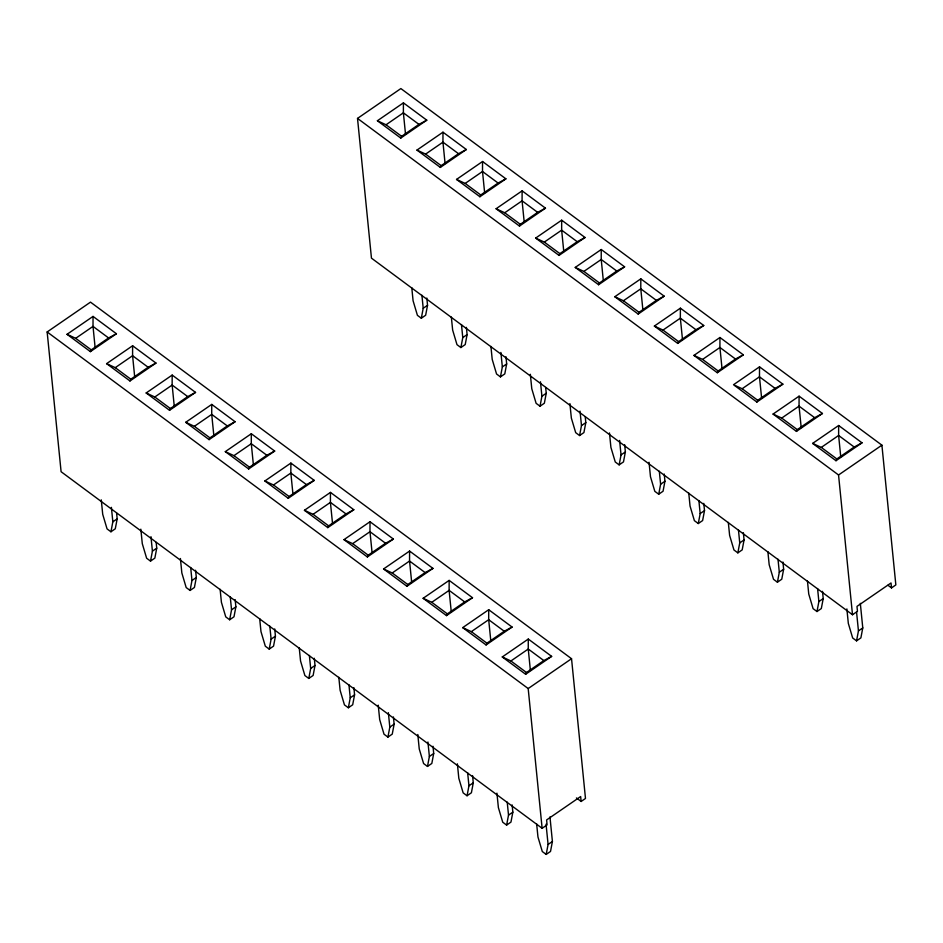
<?xml version="1.0" encoding="UTF-8"?>
<svg xmlns="http://www.w3.org/2000/svg" width="943" height="943" viewBox="0 0 943 943"><rect width="100%" height="100%" fill="white"/><g stroke="black" fill="none" stroke-linecap="round" stroke-linejoin="round"><path stroke-width="1.41" d="M93.039 316.412L116.413 333.739L90.398 351.633L67.036 334.305L93.039 316.412L93.015 326.396L95.149 347.837M132.609 345.751L155.972 363.067L129.969 380.96L106.606 363.644L132.609 345.751L132.586 355.723L134.719 377.165M172.18 375.078L195.543 392.394L169.54 410.299L146.165 392.972L172.18 375.078L172.145 385.05L174.29 406.504M211.751 404.406L235.113 421.733L209.098 439.627L185.736 422.299L211.751 404.406L211.715 414.39L213.861 435.831M251.309 433.733L274.684 451.06L248.669 468.954L225.306 451.638L251.309 433.733L251.286 443.717L253.419 465.158M290.88 463.072L314.243 480.388L288.24 498.293L264.877 480.965L290.88 463.072L290.845 473.044L292.99 494.497M330.451 492.399L353.814 509.727L327.81 527.62L304.436 510.293L330.451 492.399L330.415 502.383L332.561 523.825M370.01 521.727L393.384 539.054L367.369 556.948L344.006 539.632L370.01 521.727L369.986 531.711L372.12 553.152M403.415 102.858L426.778 120.174L400.763 138.067L377.4 120.751L403.415 102.858L403.38 112.83L405.525 134.283M409.58 551.066L432.943 568.381L406.94 586.275L383.577 568.959L409.58 551.066L409.557 561.038L411.69 582.491M442.974 132.185L466.349 149.513L440.334 167.406L416.971 150.078L442.974 132.185L442.951 142.169L445.084 163.611M449.151 580.393L472.514 597.721L446.51 615.614L423.136 598.286L449.151 580.393L449.116 590.377L451.261 611.818M482.545 161.512L505.908 178.84L479.904 196.733L456.542 179.418L482.545 161.512L482.51 171.496L484.655 192.938M488.71 609.72L512.084 627.048L486.069 644.941L462.707 627.625L488.71 609.72L488.686 619.704L490.831 641.146M522.116 190.851L545.478 208.167L519.475 226.061L496.101 208.745L522.116 190.851L522.08 200.824L524.225 222.277M528.28 639.059L551.655 656.375L525.64 674.269L502.277 656.953L528.28 639.059L528.257 649.032L530.39 670.485M561.674 220.179L585.049 237.506L559.034 255.4L535.671 238.072L561.674 220.179L561.651 230.163L563.784 251.604M601.245 249.506L624.608 266.834L598.605 284.727L575.242 267.411L601.245 249.506L601.221 259.49L603.355 280.931M640.816 278.845L664.178 296.161L638.175 314.054L614.801 296.739L640.816 278.845L640.78 288.817L642.926 310.271M680.386 308.172L703.749 325.488L677.734 343.393L654.371 326.066L680.386 308.172L680.351 318.156L682.496 339.598M719.945 337.5L743.32 354.827L717.305 372.721L693.942 355.405L719.945 337.5L719.922 347.484L722.055 368.925M759.516 366.839L782.879 384.155L756.875 402.048L733.513 384.732L759.516 366.839L759.48 376.811L761.626 398.264M799.086 396.166L822.449 413.482L796.446 431.387L773.071 414.06L799.086 396.166L799.051 406.15L801.196 427.592M838.645 425.493L862.02 442.821L836.005 460.714L812.642 443.399L838.645 425.493L838.622 435.477L840.755 456.919M101.266 499.849L102.716 514.312L107.054 528.893L110.944 531.781L112.842 521.821L111.392 507.358M116.602 513.051L117.18 518.839L115.282 528.799L110.944 531.781M140.837 529.176L142.287 543.651L146.625 558.232L150.515 561.109L152.412 551.148L150.963 536.685M156.161 542.378L156.738 548.166L154.852 558.126L150.515 561.109M180.408 558.515L181.846 572.979L186.184 587.56L190.085 590.448L191.971 580.487L190.675 567.462M195.59 570.267L196.309 577.505L194.423 587.465L190.085 590.448M220.12 589.292L221.416 602.306L225.754 616.887L229.656 619.775L231.542 609.815L230.245 596.789M235.149 599.595L235.88 606.832L233.982 616.793L229.656 619.775M259.679 618.62L260.987 631.633L265.325 646.214L269.215 649.102L271.113 639.142L269.804 626.128M274.719 628.934L275.439 636.16L273.553 646.12L269.215 649.102M299.249 647.947L300.546 660.972L304.895 675.553L308.785 678.441L310.671 668.481L309.375 655.456M314.29 658.261L315.009 665.499L313.123 675.459L308.785 678.441M411.785 287.733L413.081 300.758L417.419 315.339L421.321 318.227L423.207 308.267L421.91 295.242M338.82 677.286L340.117 690.3L344.454 704.881L348.356 707.769L350.242 697.808L348.945 684.783M426.814 298.047L427.544 305.284L425.647 315.245L421.321 318.227M353.861 687.588L354.58 694.826L352.682 704.786L348.356 707.769M451.343 317.072L452.652 330.085L456.99 344.666L460.879 347.554L462.777 337.594L461.469 324.569M378.237 705.164L379.687 719.627L384.025 734.208L387.915 737.096L389.813 727.136L388.363 712.672M466.384 327.374L467.103 334.612L465.217 344.572L460.879 347.554M393.42 716.928L394.139 724.153L392.253 734.114L387.915 737.096M490.914 346.399L492.211 359.413L496.56 373.994L500.45 376.882L502.336 366.921L500.898 352.458M417.808 734.503L419.246 748.966L423.596 763.547L427.485 766.435L429.371 756.475L427.933 742M505.955 356.713L506.674 363.939L504.788 373.899L500.45 376.882M432.99 746.255L433.709 753.492L431.823 763.453L427.485 766.435M530.343 374.288L531.781 388.752L536.119 403.333L540.021 406.221L541.907 396.26L540.469 381.785M457.379 763.83L458.817 778.293L463.154 792.874L467.056 795.762L468.942 785.802L467.645 772.777M545.667 387.49L546.245 393.266L544.347 403.239L540.021 406.221M472.561 775.582L473.28 782.82L471.394 792.78L467.056 795.762M569.902 403.616L571.352 418.079L575.69 432.66L579.58 435.548L581.477 425.588L580.028 411.124M496.937 793.157L498.387 807.621L502.725 822.202L506.615 825.09L508.513 815.129L507.216 802.116M585.238 416.818L585.815 422.605L583.917 432.566L579.58 435.548M512.12 804.921L512.851 812.147L510.953 822.107L506.615 825.09M609.473 432.943L610.911 447.406L615.26 461.987L619.15 464.875L621.036 454.915L619.598 440.452M536.65 823.934L537.958 836.96L542.296 851.541L546.186 854.429L548.083 844.468L546.056 824.206M624.655 444.695L625.374 451.933L623.488 461.893L619.15 464.875M549.958 816.886L552.409 841.474L550.523 851.446L546.186 854.429M649.043 462.27L650.481 476.745L654.819 491.327L658.721 494.215L660.607 484.242L659.31 471.229M664.226 474.034L664.945 481.26L663.059 491.232L658.721 494.215M688.755 493.059L690.052 506.073L694.39 520.654L698.291 523.542L700.178 513.581L698.881 500.556M703.784 503.362L704.515 510.599L702.618 520.56L698.291 523.542M728.314 522.387L729.623 535.4L733.96 549.981L737.85 552.869L739.748 542.909L738.44 529.895M743.355 532.689L744.074 539.926L742.188 549.887L737.85 552.869M767.885 551.714L769.182 564.739L773.531 579.32L777.421 582.208L779.307 572.236L778.01 559.223M782.926 562.028L783.645 569.254L781.759 579.226L777.421 582.208M807.456 581.041L808.752 594.066L813.09 608.648L816.992 611.535L818.878 601.575L817.581 588.55M822.496 591.355L823.215 598.593L821.318 608.553L816.992 611.535M846.873 608.93L848.323 623.394L852.661 637.975L856.55 640.863L858.448 630.902L856.562 612.101M860.322 603.331L862.774 627.92L860.888 637.881L856.55 640.863M90.398 351.633L91.247 349.877L108.586 337.948L116.413 333.739M129.969 380.96L130.818 379.204L148.157 367.275L155.972 363.067M169.54 410.299L170.388 408.531L187.728 396.602L195.543 392.394M209.098 439.627L209.959 437.87L227.298 425.93L235.113 421.733M400.763 138.067L401.624 136.311L418.963 124.382L426.778 120.174M248.669 468.954L249.518 467.198L266.857 455.269L274.684 451.06M440.334 167.406L441.183 165.65L458.522 153.709L466.349 149.513M288.24 498.293L289.088 496.525L306.428 484.596L314.243 480.388M479.904 196.733L480.753 194.977L498.093 183.048L505.908 178.84M327.81 527.62L328.659 525.864L345.998 513.923L353.814 509.727M519.475 226.061L520.324 224.304L537.663 212.375L545.478 208.167M367.369 556.948L368.218 555.191L385.557 543.262L393.384 539.054M559.034 255.4L559.883 253.632L577.222 241.703L585.049 237.506M406.94 586.275L407.789 584.519L425.128 572.59L432.943 568.381M598.605 284.727L599.453 282.971L616.793 271.042L624.608 266.834M446.51 615.614L447.359 613.858L464.699 601.917L472.514 597.721M638.175 314.054L639.024 312.298L656.363 300.369L664.178 296.161M486.069 644.941L486.93 643.185L504.257 631.256L512.084 627.048M677.734 343.393L678.595 341.625L695.934 329.696L703.749 325.488M525.64 674.269L526.489 672.512L543.828 660.583L551.655 656.375M717.305 372.721L718.153 370.964L735.493 359.035L743.32 354.827M756.875 402.048L757.724 400.292L775.063 388.363L782.879 384.155M796.446 431.387L797.295 429.619L814.634 417.69L822.449 413.482M836.005 460.714L836.854 458.958L854.193 447.029L862.02 442.821M581.147 801.456L580.652 796.529L546.61 819.95L547.093 824.889L542.131 828.296L61.095 471.712L47.15 331.96L90.493 302.137L571.541 658.721L585.485 798.473L581.147 801.456L576.421 797.955M891.512 587.902L891.017 582.963L856.975 606.396L857.47 611.323L852.507 614.742L371.459 258.146L357.515 118.405L400.869 88.571L881.905 445.167L895.85 584.919L891.512 587.902L887.964 585.273M67.036 334.305L75.676 338.325L93.015 326.396L108.586 337.948M377.4 120.751L386.041 124.771L403.38 112.83L418.963 124.382M106.606 363.644L115.246 367.652L132.586 355.723L148.157 367.275M416.971 150.078L425.611 154.098L442.951 142.169L458.522 153.709M146.165 392.972L154.805 396.991L172.145 385.05L187.728 396.602M456.542 179.418L465.17 183.425L482.51 171.496L498.093 183.048M185.736 422.299L194.376 426.319L211.715 414.39L227.298 425.93M496.101 208.745L504.741 212.764L522.08 200.824L537.663 212.375M112.842 521.821L117.18 518.839M423.207 308.267L427.544 305.284M225.306 451.638L233.947 455.646L251.286 443.717L266.857 455.269M535.671 238.072L544.311 242.092L561.651 230.163L577.222 241.703M152.412 551.148L156.738 548.166M462.777 337.594L467.103 334.612M264.877 480.965L273.505 484.985L290.845 473.044L306.428 484.596M575.242 267.411L583.882 271.419L601.221 259.49L616.793 271.042M191.971 580.487L196.309 577.505M502.336 366.921L506.674 363.939M304.436 510.293L313.076 514.312L330.415 502.383L345.998 513.923M614.801 296.739L623.441 300.746L640.78 288.817L656.363 300.369M231.542 609.815L235.88 606.832M541.907 396.26L546.245 393.266M344.006 539.632L352.647 543.639L369.986 531.711L385.557 543.262M654.371 326.066L663.012 330.085L680.351 318.156L695.934 329.696M271.113 639.142L275.439 636.16M581.477 425.588L585.815 422.605M383.577 568.959L392.217 572.979L409.557 561.038L425.128 572.59M693.942 355.405L702.582 359.413L719.922 347.484L735.493 359.035M310.671 668.481L315.009 665.499M621.036 454.915L625.374 451.933M423.136 598.286L431.776 602.306L449.116 590.377L464.699 601.917M734.738 385.31L742.141 388.74L759.48 376.811L775.063 388.363M350.242 697.808L354.58 694.826M660.607 484.242L664.945 481.26M462.707 627.625L471.347 631.633L488.686 619.704L504.257 631.256M773.071 414.06L781.712 418.079L799.051 406.15L814.634 417.69M389.813 727.136L394.139 724.153M700.178 513.581L704.515 510.599M502.277 656.953L510.917 660.972L528.257 649.032L543.828 660.583M812.642 443.399L821.282 447.406L838.622 435.477L854.193 447.029M429.371 756.475L433.709 753.492M542.131 828.296L528.186 688.555L571.541 658.721M739.748 542.909L744.074 539.926M852.507 614.742L838.551 474.989L881.905 445.167M468.942 785.802L473.28 782.82M779.307 572.236L783.645 569.254M508.513 815.129L512.851 812.147M818.878 601.575L823.215 598.593M548.083 844.468L552.409 841.474M858.448 630.902L862.774 627.92M386.041 124.771L401.624 136.311M425.611 154.098L441.183 165.65M465.17 183.425L480.753 194.977M504.741 212.764L520.324 224.304M544.311 242.092L559.883 253.632M583.882 271.419L599.453 282.971M623.441 300.746L639.024 312.298M663.012 330.085L678.595 341.625M702.582 359.413L718.153 370.964M742.141 388.74L757.724 400.292M781.712 418.079L797.295 429.619M821.282 447.406L836.854 458.958M357.515 118.405L838.551 474.989M75.676 338.325L91.247 349.877M115.246 367.652L130.818 379.204M154.805 396.991L170.388 408.531M194.376 426.319L209.959 437.87M233.947 455.646L249.518 467.198M273.505 484.985L289.088 496.525M313.076 514.312L328.659 525.864M352.647 543.639L368.218 555.191M392.217 572.979L407.789 584.519M431.776 602.306L447.359 613.858M471.347 631.633L486.93 643.185M510.917 660.972L526.489 672.512M47.15 331.96L528.186 688.555"/></g></svg>
